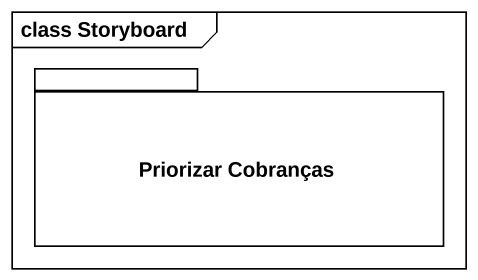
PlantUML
@startuml
mainframe class Storyboard
package "Priorizar Cobranças" as Priorizar_Cobranças {
}
@enduml
